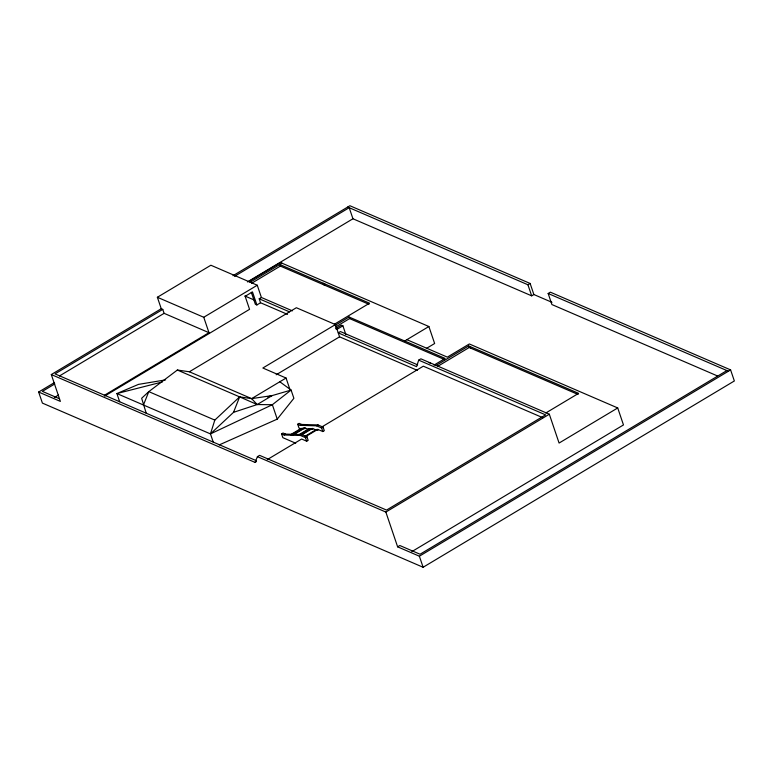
<?xml version="1.0" encoding="UTF-8"?>
<svg xmlns="http://www.w3.org/2000/svg" width="773" height="773" viewBox="0 0 773 773"><rect width="100%" height="100%" fill="white"/><g stroke="black" fill="none" stroke-linecap="round" stroke-linejoin="round"><path stroke-width="1.16" d="M119.67 401.767L116.897 393.554L210.469 433.904L214.807 420.097L239.63 396.887L251.631 398.626L272.096 395.602L257.196 404.55L233.533 412.328L210.469 433.904L213.251 442.117M411.825 551.632L623.473 424.937L617.724 407.951L559.082 443.055L549.323 414.212L420.879 358.827L418.686 360.141L416.57 366.653L338.236 332.873L340.429 331.559L417.662 364.866M233.533 412.328L239.63 396.887L177.355 370.035L148.803 391.631L141.643 398.269L146.223 413.207M143.44 404.994L148.803 391.631L214.807 420.097M104.326 395.322L208.971 332.68L164.108 313.336L162.765 309.384L161.257 308.727L51.298 374.547L255.032 462.399L257.419 456.669L259.612 455.355L386.539 510.083L545.603 414.869L418.686 360.141M219.232 444.91L277.236 419.13L293.885 398.298L291.092 390.065L279.807 381.765M161.257 308.727L157.373 297.267L210.884 265.236L257.264 285.237L261.409 297.489L292.416 310.852M162.765 309.384L55.018 373.881L256.134 460.602M59.463 375.968L164.108 313.336M717.392 375.92L551.903 304.552L548.163 293.489L550.357 292.175L730.601 369.9L734.35 380.963L423.111 567.266L42.399 403.1L38.65 392.037L54.158 382.751M232.963 275.719L349.889 205.734L530.133 283.459L533.872 294.523L551.97 302.32M54.767 383.949L42.37 391.37L59.395 398.723M234.528 276.348L349.203 207.705L352.952 218.769L531.679 295.837L533.872 294.523M54.371 397.496L58.497 395.022M247.437 281.923L352.952 218.769M248.597 281.623L280.493 262.53L428.88 326.515L434.639 343.512L426.358 348.468M250.046 282.319L282.01 263.187M251.611 283.285L280.348 266.086L368.982 304.301M157.373 297.267L203.753 317.268L257.264 285.237M287.546 314.389L260.549 302.755L259.216 298.803L261.409 297.489M104.597 396.105L249.553 309.335L245.147 296.301L252.471 291.904L256.887 304.949L260.549 302.755M177.355 370.035L189.366 371.774L296.359 307.731L335.424 324.573L339.569 336.825L417.497 370.431M334.38 324.245L369.542 303.2L279.807 264.501L280.348 266.086M335.424 324.573L262.849 368.016L286.058 378.026L290.204 390.278M334.883 325.51L349.067 317.017L445.151 358.44L434.001 365.117M335.414 327.085L349.609 318.592L444.581 359.551M342.893 325.81L337.028 329.317L335.511 328.66L341.376 325.153L342.893 325.81L345.869 334.603M276.193 374.76L339.569 336.825M189.366 371.774L251.631 398.626L286.058 378.026M404.694 340.999L428.88 326.515M347.686 207.048L527.93 284.773L530.133 283.459M295.73 443.229L282.85 437.673L281.565 433.895L283.034 433.015L285.566 434.107L301.905 434.6L306.958 436.774L308.166 440.33L306.697 441.209L301.644 439.025L267.284 459.597M300.658 428.754L298.977 428.02L297.692 424.242L299.161 423.362L301.692 424.454L318.032 424.937L323.085 427.121L324.293 430.677L322.824 431.556L317.771 429.373L306.04 436.397M281.565 433.895L284.097 434.986L285.566 434.107M297.692 424.242L300.224 425.334L301.692 424.454M290.484 434.755L301.238 428.319M291.74 434.619L302.485 428.184L302.755 428.976M292.01 435.073L303.741 428.049L305.258 428.706L304.987 427.913L293.257 434.938M298.948 434.706L308.727 428.851L310.244 429.508L309.973 428.715L300.204 434.561M300.475 435.015L311.219 428.58L312.736 429.237L312.476 428.445L301.721 434.88M255.032 462.399L256.501 461.52M284.097 434.986L300.436 435.47L301.905 434.6M300.224 425.334L316.563 425.817L318.032 424.937M304.688 436.484L316.408 429.469L318.032 430.165L317.771 429.373M321.297 427.266L423.324 366.189L542.781 417.7M300.436 435.47L305.49 437.653L306.958 436.774M316.563 425.817L321.616 428L323.085 427.121M435.817 365.59L468.651 345.937L578.61 393.351L545.777 413.004M437.373 366.557L469.192 347.512L578.04 394.452M257.419 456.669L385.853 512.055L549.323 414.212M385.853 512.055L397.622 546.83L399.825 545.516L420.048 554.231L726.891 370.567M397.622 546.83L419.372 556.202L730.601 369.9M210.469 433.904L272.357 404.714L291.092 390.065L267.468 396.955M162.301 381.978L116.897 393.554L138.473 384.384L165.606 379.881M239.63 396.887L257.196 404.55L272.357 404.714L277.236 419.13M548.163 293.489L728.408 371.214M617.724 407.951L469.337 343.966L447.345 357.126L406.888 339.685M429.189 362.682L430.706 363.339M259.216 298.803L289.45 311.838M244.848 295.982L254.675 300.214M256.887 304.949L255.37 304.291L251.322 292.339M312.476 428.445L316.679 430.261L316.408 429.469M309.973 428.715L311.49 429.373L311.219 428.58M304.987 427.913L307.992 429.208M38.65 392.037L60.391 401.409L51.298 374.547M251.631 398.626L257.196 404.55M527.93 284.773L531.679 295.837M470.023 346.526L470.554 348.101M468.651 345.937L469.192 347.512M349.067 317.017L349.609 318.592M419.372 556.202L423.111 567.266M324.679 283.855L325.211 285.43M323.162 283.198L323.694 284.773M321.616 428L322.824 431.556M308.727 428.851L308.987 429.643M303.741 428.049L304.002 428.841M305.49 437.653L306.697 441.209M203.753 317.268L209.241 333.472"/></g></svg>
